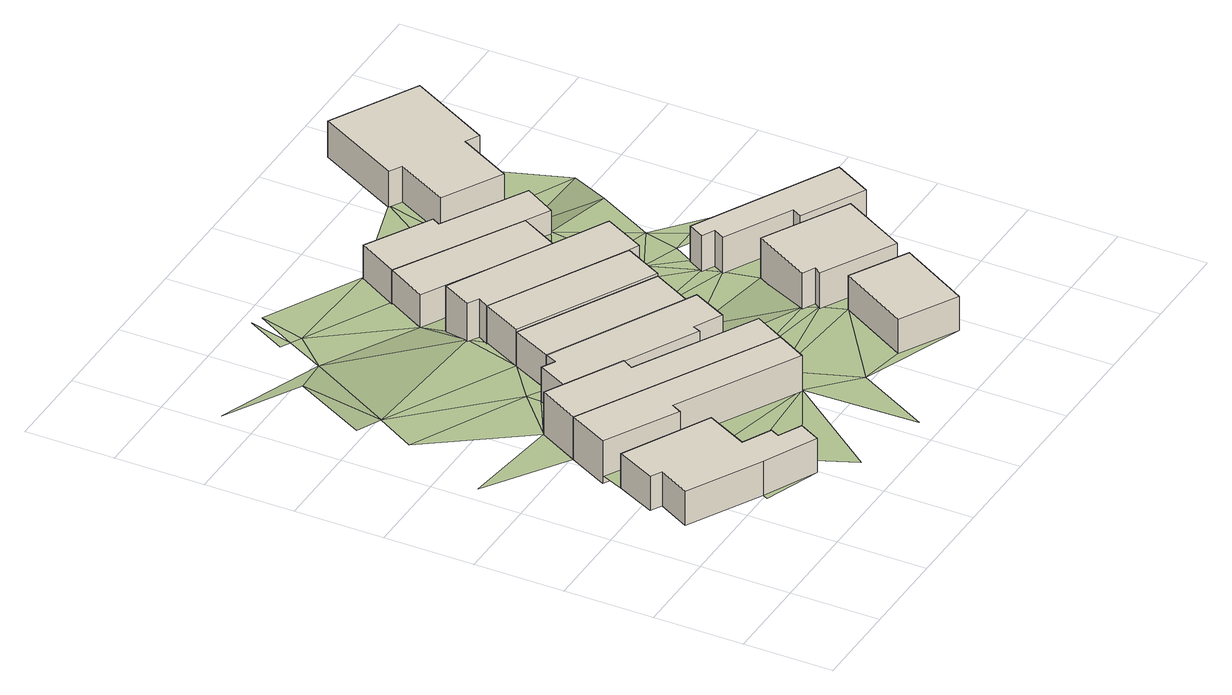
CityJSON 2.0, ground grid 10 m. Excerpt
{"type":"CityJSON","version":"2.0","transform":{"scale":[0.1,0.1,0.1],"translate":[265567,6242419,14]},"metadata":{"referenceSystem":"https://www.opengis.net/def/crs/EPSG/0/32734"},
"CityObjects":{
"building1":{"type":"Building","attributes":{"address":"61 Kingsley Road Salt River Cape Town","building":"house","building:levels":"1","footprint":{"type":"Polygon"},"plus_code":"C5XQXWX5+XCR","ground_height":16.59,"building_height":4.1,"roof_height":20.69},"geometry":[{"type":"Solid","lod":"1","boundaries":[[[[0,1,2,3]],[[1,4,5,2]],[[4,6,7,5]],[[6,8,9,7]],[[8,10,11,9]],[[10,12,13,11]],[[12,14,15,13]],[[14,16,17,15]],[[16,18,19,17]],[[18,20,21,19]],[[20,0,3,21]],[[3,2,5,7,9,11,13,15,17,19,21]],[[20,18,16,14,12,10,8,6,4,1,0]]]]}]},
"building2":{"type":"Building","attributes":{"address":"59 Kingsley Road Salt River Cape Town","building":"house","building:levels":"1","footprint":{"type":"Polygon"},"plus_code":"C6X4X2XF+XWV","ground_height":16.59,"building_height":4.1,"roof_height":20.69},"geometry":[{"type":"Solid","lod":"1","boundaries":[[[[22,23,24,25]],[[23,26,27,24]],[[26,28,29,27]],[[28,30,31,29]],[[30,32,33,31]],[[32,22,25,33]],[[25,24,27,29,31,33]],[[32,30,28,26,23,22]]]]}]},
"building3":{"type":"Building","attributes":{"address":"57 Kingsley Road Salt River Cape Town","building":"house","building:levels":"1","footprint":{"type":"Polygon"},"plus_code":"C6XCXVX7+XMW","ground_height":16.59,"building_height":4.1,"roof_height":20.69},"geometry":[{"type":"Solid","lod":"1","boundaries":[[[[22,32,33,25]],[[32,34,35,33]],[[34,36,37,35]],[[36,38,39,37]],[[38,40,41,39]],[[40,22,25,41]],[[25,33,35,37,39,41]],[[40,38,36,34,32,22]]]]}]},
"building4":{"type":"Building","attributes":{"address":"55 Kingsley Road Salt River Cape Town","building":"house","building:levels":"1","footprint":{"type":"Polygon"},"plus_code":"C6XHX4XR+XXW","ground_height":15.59,"building_height":4.1,"roof_height":19.69},"geometry":[{"type":"Solid","lod":"1","boundaries":[[[[42,43,44,45]],[[43,46,47,44]],[[46,48,49,47]],[[48,50,51,49]],[[50,52,53,51]],[[52,54,55,53]],[[54,56,57,55]],[[56,58,59,57]],[[58,42,45,59]],[[45,44,47,49,51,53,55,57,59]],[[58,56,54,52,50,48,46,43,42]]]]}]},
"building5":{"type":"Building","attributes":{"address":"53 Kingsley Road Salt River Cape Town","building":"house","building:levels":"1","footprint":{"type":"Polygon"},"plus_code":"C6XPX7XG+XMR","ground_height":15.59,"building_height":4.1,"roof_height":19.69},"geometry":[{"type":"Solid","lod":"1","boundaries":[[[[60,42,45,61]],[[42,58,59,45]],[[58,62,63,59]],[[62,60,61,63]],[[61,45,59,63]],[[62,58,42,60]]]]}]},
"building6":{"type":"Building","attributes":{"address":"51 Kingsley Road Salt River Cape Town","building":"house","building:levels":"1","footprint":{"type":"Polygon"},"plus_code":"C6XRXGXJ+XPW","ground_height":15.87,"building_height":4.1,"roof_height":19.97},"geometry":[{"type":"Solid","lod":"1","boundaries":[[[[64,60,65,66]],[[60,62,63,67,65]],[[62,68,69,70,67,63]],[[68,64,66,70,69]],[[66,65,67,70]],[[68,62,60,64]]]]}]},
"building7":{"type":"Building","attributes":{"address":"49 Kingsley Road Salt River Cape Town","building":"house","building:levels":"1","footprint":{"type":"Polygon"},"plus_code":"C6XXXCXM+XQW","ground_height":15.87,"building_height":4.1,"roof_height":19.97},"geometry":[{"type":"Solid","lod":"1","boundaries":[[[[71,72,70,66]],[[72,73,74,70]],[[73,75,76,74]],[[75,77,78,76]],[[77,79,80,78]],[[79,81,82,80]],[[81,71,66,82]],[[66,70,74,76,78,80,82]],[[81,79,77,75,73,72,71]]]]}]},
"building8":{"type":"Building","attributes":{"address":"Salt River Cape Town","building":"house","building:levels":"1","footprint":{"type":"Polygon"},"plus_code":"C6XWXVXP+X7W","ground_height":14.36,"building_height":4.1,"roof_height":18.46},"geometry":[{"type":"Solid","lod":"1","boundaries":[[[[83,84,85,86]],[[84,87,88,85]],[[87,89,90,88]],[[89,83,86,90]],[[86,85,88,90]],[[89,87,84,83]]]]}]},
"building9":{"type":"Building","attributes":{"address":"40 Chatham Road Salt River Cape Town","building":"house","building:levels":"1","footprint":{"type":"Polygon"},"plus_code":"C7XHX8X8+X7R","ground_height":16.56,"building_height":4.1,"roof_height":20.66},"geometry":[{"type":"Solid","lod":"1","boundaries":[[[[91,92,93,94]],[[92,95,96,93]],[[95,97,98,96]],[[97,91,94,98]],[[94,93,96,98]],[[97,95,92,91]]]]}]},
"building10":{"type":"Building","attributes":{"address":"Salt River Cape Town","building":"house","building:levels":"1","footprint":{"type":"Polygon"},"plus_code":"C7X4XRX7+XWV","ground_height":14.36,"building_height":4.1,"roof_height":18.46},"geometry":[{"type":"Solid","lod":"1","boundaries":[[[[99,100,90,86]],[[100,101,102,90]],[[101,103,104,102]],[[103,105,106,104]],[[105,107,108,106]],[[107,109,110,108]],[[109,99,86,110]],[[86,90,102,104,106,108,110]],[[109,107,105,103,101,100,99]]]]}]},
"building11":{"type":"Building","attributes":{"address":"38 Chatham Road Salt River Cape Town","building":"house","building:levels":"1","footprint":{"type":"Polygon"},"plus_code":"C7XQX4XJ+X5R","ground_height":16.56,"building_height":4.1,"roof_height":20.66},"geometry":[{"type":"Solid","lod":"1","boundaries":[[[[111,112,113,114]],[[112,115,116,113]],[[115,117,118,116]],[[117,119,120,118]],[[119,121,122,120]],[[121,111,114,122]],[[114,113,116,118,120,122]],[[121,119,117,115,112,111]]]]}]},
"building12":{"type":"Building","attributes":{"address":"Chatham Road Salt River Cape Town","building":"house","building:levels":"1","footprint":{"type":"Polygon"},"plus_code":"C7XWXWX2+XMR","ground_height":15.87,"building_height":4.1,"roof_height":19.97},"geometry":[{"type":"Solid","lod":"1","boundaries":[[[[123,124,125,126]],[[124,127,128,125]],[[127,129,130,128]],[[129,131,132,130]],[[131,133,134,132]],[[133,135,136,134]],[[135,137,138,136]],[[137,123,126,138]],[[126,125,128,130,132,134,136,138]],[[137,135,133,131,129,127,124,123]]]]}]},
"building13":{"type":"Building","attributes":{"address":"78 Pope Street Salt River Cape Town","building":"house","building:levels":"1","footprint":{"type":"Polygon"},"plus_code":"C7XPXPXJ+XPX","ground_height":14.36,"building_height":4.1,"roof_height":18.46},"geometry":[{"type":"Solid","lod":"1","boundaries":[[[[139,140,141,142]],[[140,143,144,141]],[[143,145,146,144]],[[145,147,148,146]],[[147,149,150,148]],[[149,151,152,150]],[[151,153,154,152]],[[153,139,142,154]],[[142,141,144,146,148,150,152,154]],[[153,151,149,147,145,143,140,139]]]]}]},
"terrain1":{"type":"TINRelief","geometry":[{"type":"CompositeSurface","lod":"1","boundaries":[[[1,155,4]],[[16,156,157]],[[22,40,158]],[[16,14,156]],[[10,159,12]],[[12,159,14]],[[8,6,10]],[[10,6,159]],[[156,14,160]],[[161,162,163]],[[161,163,40]],[[164,162,165]],[[46,40,48]],[[166,14,159]],[[166,159,6]],[[38,48,40]],[[6,167,166]],[[14,166,160]],[[46,161,40]],[[168,169,165]],[[162,168,165]],[[60,162,161]],[[46,42,161]],[[42,46,43]],[[168,162,170]],[[171,48,38]],[[161,42,60]],[[170,162,60]],[[38,36,171]],[[166,172,173]],[[168,174,175]],[[171,36,176]],[[177,175,178]],[[173,179,166]],[[174,168,84]],[[64,170,60]],[[170,84,168]],[[175,174,180]],[[170,64,181]],[[182,171,183]],[[183,171,176]],[[77,84,170]],[[83,174,84]],[[91,179,173]],[[180,174,184]],[[185,176,179]],[[92,173,95]],[[92,91,173]],[[184,174,83]],[[183,176,186]],[[187,84,77]],[[183,186,188]],[[189,190,188]],[[91,185,179]],[[185,186,176]],[[189,188,191]],[[188,186,112]],[[192,186,185]],[[77,193,187]],[[189,194,195]],[[194,189,196]],[[191,188,112]],[[185,91,197]],[[196,189,191]],[[197,91,97]],[[196,198,194]],[[193,194,198]],[[196,199,198]],[[191,200,196]],[[107,201,184]],[[193,202,187]],[[202,203,187]],[[204,107,105]],[[199,205,198]],[[193,198,206]],[[191,112,207]],[[198,205,206]],[[105,103,204]],[[202,193,206]],[[208,207,112]],[[201,107,204]],[[209,208,112]],[[210,211,205]],[[206,205,211]],[[206,212,202]],[[213,201,204]],[[103,214,204]],[[212,103,202]],[[215,206,211]],[[211,216,215]],[[103,217,214]],[[217,103,212]],[[218,219,214]],[[214,217,218]]]}]}
},
"vertices":[
[26,130,26],[108,86,26],[108,86,67],[26,130,67],[168,57,26],[168,57,67],[181,81,26],[181,81,67],[155,94,26],[155,94,67],[160,104,26],[160,104,67],[128,120,26],[128,120,67],[152,167,26],[152,167,67],[55,217,26],[55,217,67],[33,173,26],[33,173,67],[46,166,26],[46,166,67],
[90,288,16],[66,243,16],[66,243,67],[90,288,67],[147,199,16],[147,199,67],[153,210,16],[153,210,67],[289,137,16],[289,137,67],[308,171,16],[308,171,67],
[327,205,16],[327,205,67],[193,277,16],[193,277,67],[200,289,16],[200,289,67],[115,334,16],[115,334,67],
[186,368,16],[180,355,16],[180,355,57],[186,368,57],[165,363,16],[165,363,57],[147,328,16],[147,328,57],[293,253,16],[293,253,57],[297,262,16],[297,262,57],[328,246,16],[328,246,57],[348,285,16],[348,285,57],[336,291,16],[336,291,57],
[208,413,16],[208,413,57],[359,334,16],[359,334,57],
[231,458,16],[208,413,60],[231,458,60],[359,334,60],[382,378,16],[382,378,57],[382,378,60],
[231,458,6],[382,378,6],[394,373,6],[394,373,60],[418,419,6],[418,419,60],[243,510,6],[243,510,60],[226,477,6],[226,477,60],[238,470,6],[238,470,60],
[262,580,6],[237,535,6],[237,535,45],[262,580,45],[376,459,6],[376,459,45],[400,503,6],[400,503,45],
[434,161,26],[389,82,26],[389,82,67],[434,161,67],[452,47,26],[452,47,67],[497,126,26],[497,126,67],
[262,580,4],[400,503,4],[427,488,4],[427,488,45],[448,524,4],[448,524,45],[355,576,4],[355,576,45],[360,585,4],[360,585,45],[288,625,4],[288,625,45],
[546,217,19],[452,268,19],[452,268,67],[546,217,67],[416,203,19],[416,203,67],[430,196,19],[430,196,67],[425,188,19],[425,188,67],[506,144,19],[506,144,67],
[606,261,11],[447,344,11],[447,344,60],[606,261,60],[437,326,11],[437,326,60],[451,319,11],[451,319,60],[444,306,11],[444,306,60],[519,267,11],[519,267,60],[513,256,11],[513,256,60],[583,219,11],[583,219,60],
[463,756,2],[413,662,2],[413,662,45],[463,756,45],[427,654,2],[427,654,45],[396,595,2],[396,595,45],[462,559,2],[462,559,45],[494,619,2],[494,619,45],[510,611,2],[510,611,45],[560,704,2],[560,704,45],
[105,80,26],[147,199,26],[66,243,26],[2,348,15],[166,130,26],[153,210,26],[166,380,16],[63,488,16],[39,444,15],[49,508,6],[93,591,6],[289,137,26],[204,27,26],[131,593,6],[6,636,9],[226,477,16],[293,253,26],[292,8,26],[337,91,26],[166,630,6],[154,636,6],[327,205,26],[143,642,6],[167,686,6],[308,171,26],[179,681,6],[238,470,16],[297,262,19],[328,246,26],[288,625,6],[425,188,26],[416,203,26],[376,459,19],[348,285,19],[359,334,19],[336,291,19],[444,306,19],[430,196,26],[418,419,19],[394,373,19],[382,378,19],[437,326,19],[506,144,26],[417,380,19],[447,344,19],[451,319,19],[413,662,4],[427,488,19],[400,503,19],[396,595,4],[459,365,19],[469,405,19],[519,267,19],[513,256,19],[546,217,21],[483,353,19],[489,365,19],[503,469,19],[427,654,4],[462,559,4],[528,355,19],[524,347,19],[541,521,4],[510,611,4],[494,619,4]
]}
